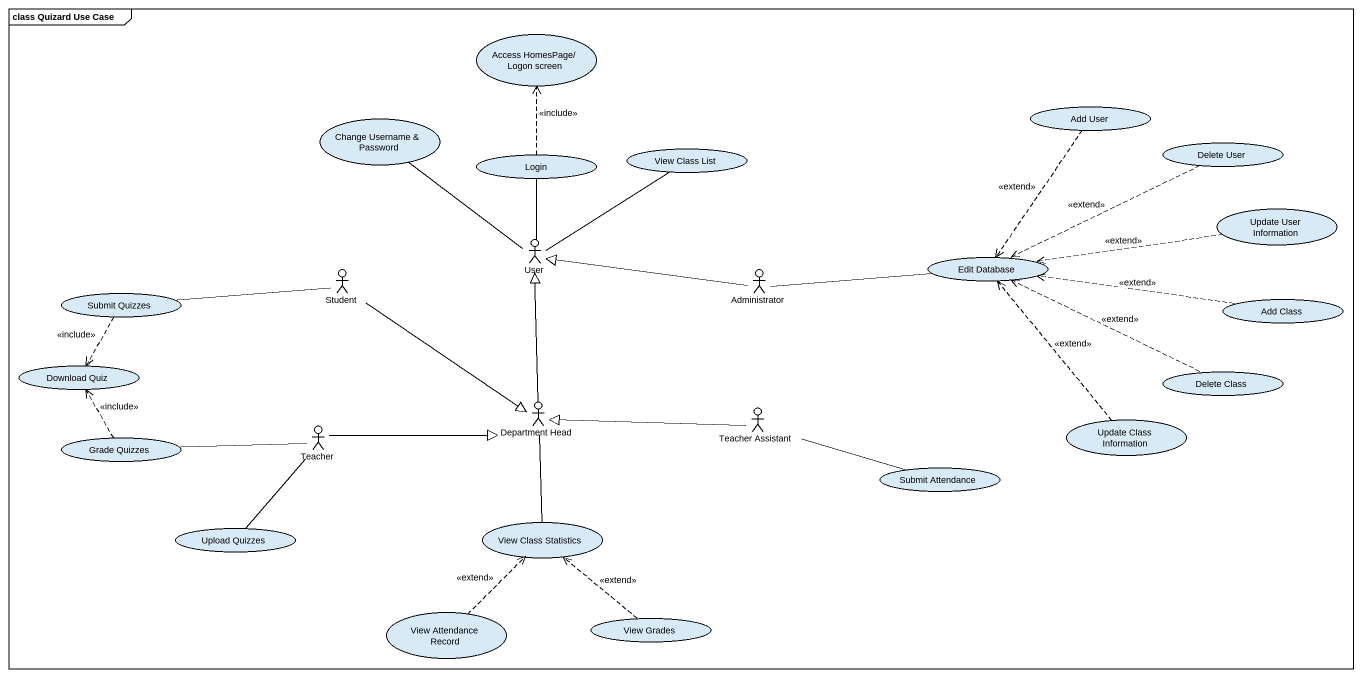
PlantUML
@startuml
mainframe class Quizard Use Case
usecase "Access HomesPage/ Logon screen" as Access_HomesPage_Logon
usecase "Change Username & Password" as Change_Username_Password
usecase "Add User" as Add_User
usecase Login
usecase "View Class List" as View_Class_List
usecase "Delete User" as Delete_User
usecase "Update User Information" as Update_User_Information
actor User
usecase "Submit Quizzes" as Submit_Quizzes
actor Student
actor Administrator
usecase "Edit Database" as Edit_Database
usecase "Add Class" as Add_Class
usecase "Download Quiz" as Download_Quiz
usecase "Delete Class" as Delete_Class
actor "Department Head" as Department_Head
actor "Teacher Assistant" as Teacher_Assistant
usecase "Grade Quizzes" as Grade_Quizzes
actor Teacher
usecase "Update Class Information" as Update_Class_Information
usecase "Submit Attendance" as Submit_Attendance
usecase "View Class Statistics" as View_Class_Statistics
usecase "Upload Quizzes" as Upload_Quizzes
usecase "View Attendance Record" as View_Attendance_Record
usecase "View Grades" as View_Grades
Add_User ..> Edit_Database : <<extend>>
Login .up.> Access_HomesPage_Logon : <<include>>
Delete_User .left.> Edit_Database : <<extend>>
Update_User_Information .left.> Edit_Database : <<extend>>
User -up- Change_Username_Password
User -up- Login
User -up- View_Class_List
Submit_Quizzes ..> Download_Quiz : <<include>>
Student -left- Submit_Quizzes
Student --|> Department_Head
Administrator -left-|> User
Administrator -right- Edit_Database
Add_Class .left.> Edit_Database : <<extend>>
Delete_Class .left.> Edit_Database : <<extend>>
Department_Head -up-|> User
Department_Head -- View_Class_Statistics
Teacher_Assistant -left-|> Department_Head
Teacher_Assistant -right- Submit_Attendance
Grade_Quizzes .up.> Download_Quiz : <<include>>
Teacher -right-|> Department_Head
Teacher -left- Grade_Quizzes
Teacher -- Upload_Quizzes
Update_Class_Information .up.> Edit_Database : <<extend>>
View_Attendance_Record .up.> View_Class_Statistics : <<extend>>
View_Grades .up.> View_Class_Statistics : <<extend>>
@enduml
